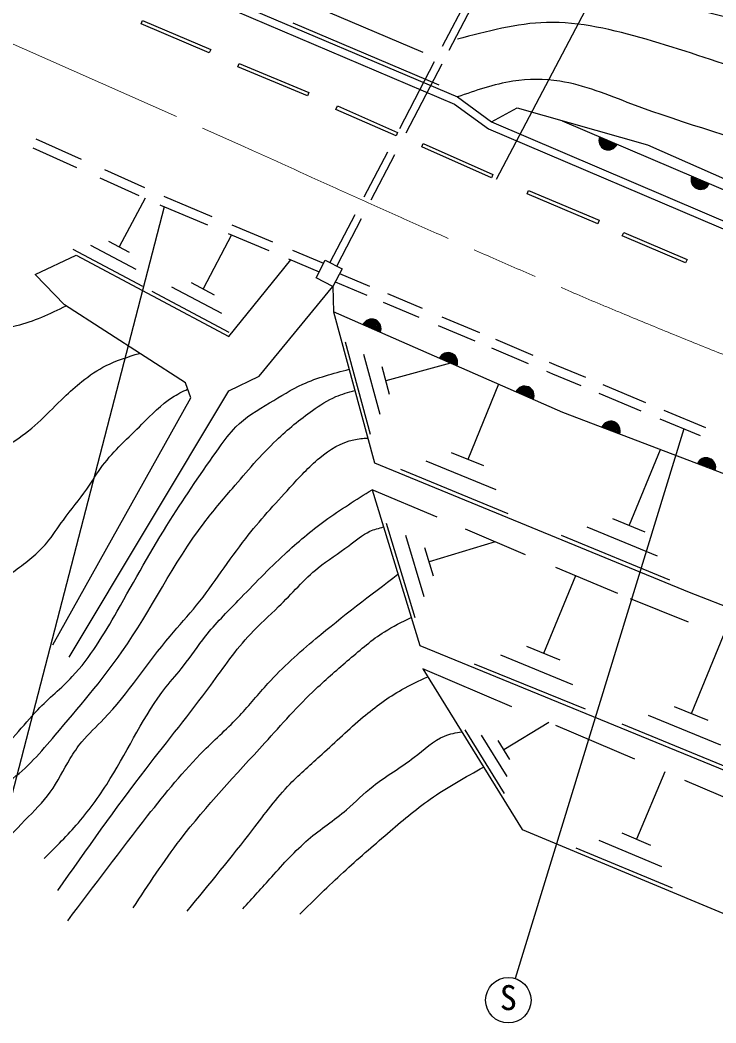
# Model space of a CAD drawing. Units: millimetres, scale not verified. Extents: x 40000 to 680000, y 20000 to 380000.
# Drawn here: x 172112 to 208806, y 242338 to 295259 of the extents above; entities that cross this region are included whole.
import ezdxf
from ezdxf.enums import TextEntityAlignment as Align

# ---------------------------------------------------------------- set-up
doc = ezdxf.new("R2010")
doc.units = ezdxf.units.MM
doc.header["$LTSCALE"] = 1000
doc.linetypes.add('CHAIN', pattern=[18.5, 12, -1.5, 3.5, -1.5])
for name, color, linetype, lineweight in [('M-BGD', 7, 'Continuous', 25), ('M-BMK', 2, 'CHAIN', 13), ('M-STR-STRC', 7, 'Continuous', 25)]:
    doc.layers.add(name, color=color, linetype=linetype, lineweight=lineweight)
doc.styles.add('ＭＳ ゴシック', font='')
doc.styles.get('ＭＳ ゴシック').set_extended_font_data('MS Gothic')

msp = doc.modelspace()

# ---------------------------------------------------------------- linework, layer by layer
at = {"layer": 'M-BGD'}
for p, q in [((179521, 297429), (195026, 290827)), ((179675, 297798), (195173, 291199)), ((195771, 296550), (194376, 293866)), ((196108, 296333), (194720, 293659)), ((193369, 293548), (188359, 295678)), ((178497, 295056), (178575, 295240)), ((182089, 293527), (178497, 295056)), ((178575, 295240), (182167, 293711)), ((194219, 291818), (186519, 295098)), ((182167, 293711), (182089, 293527)), ((183593, 292788), (183670, 292973)), ((187262, 291259), (183593, 292788)), ((183670, 292973), (187339, 291444)), ((193956, 293057), (192123, 289527)), ((194345, 292937), (192451, 289290)), ((187339, 291444), (187262, 291259)), ((195173, 291199), (196977, 289886)), ((188761, 290548), (188842, 290731)), ((191940, 289147), (188761, 290548)), ((188842, 290731), (192021, 289330)), ((195026, 290827), (196820, 289518)), ((196977, 289886), (198325, 290622)), ((198325, 290622), (205203, 288673)), ((196820, 289518), (213369, 282448)), ((196977, 289886), (213519, 282819)), ((200704, 289948), (220141, 281620)), ((172945, 288994), (175336, 287921)), ((192021, 289330), (191940, 289147)), ((172776, 288522), (175093, 287481)), ((193295, 288561), (193376, 288744)), ((196964, 286930), (193295, 288561)), ((193376, 288744), (197045, 287113)), ((205203, 288673), (220032, 282080)), ((191480, 288290), (190242, 285905)), ((191856, 288145), (190617, 285760)), ((176560, 287371), (178666, 286425)), ((176309, 286935), (178381, 286005)), ((197045, 287113), (196964, 286930)), ((178709, 285858), (177339, 283288)), ((179698, 285962), (179719, 285952)), ((179719, 285952), (182232, 284895)), ((198852, 286088), (198930, 286272)), ((202572, 284509), (198852, 286088)), ((198930, 286272), (202650, 284693)), ((179484, 285509), (179520, 285493)), ((179520, 285493), (181994, 284453)), ((189759, 284976), (188455, 282465)), ((190106, 284775), (188811, 282282)), ((183275, 284457), (185419, 283555)), ((202650, 284693), (202572, 284509)), ((183269, 283918), (181759, 281078)), ((183080, 283996), (185225, 283095)), ((203870, 283872), (203949, 284056)), ((207208, 282445), (203870, 283872)), ((203949, 284056), (207286, 282629)), ((178589, 281198), (174909, 283158)), ((178239, 282098), (175849, 283368)), ((177889, 282988), (176789, 283578)), ((172906, 281826), (175071, 282847)), ((175071, 282847), (183119, 278558)), ((183119, 278558), (186383, 282607)), ((186267, 282656), (187885, 281976)), ((186469, 283114), (188114, 282422)), ((207286, 282629), (207208, 282445)), ((187720, 281656), (188202, 282594)), ((188202, 282594), (189092, 282138)), ((189092, 282138), (188610, 281200)), ((174458, 280233), (172906, 281826)), ((188610, 281200), (187720, 281656)), ((188963, 281888), (190546, 281219)), ((182749, 279768), (180119, 281168)), ((182359, 280748), (181149, 281398)), ((184712, 276475), (188610, 281200)), ((188610, 281200), (188633, 279865)), ((188734, 281442), (190395, 280740)), ((183139, 278778), (179079, 280938)), ((191480, 280823), (193312, 280048)), ((180831, 276107), (174458, 280233)), ((191267, 280371), (193144, 279577)), ((188633, 279865), (190799, 271899)), ((200737, 274555), (188633, 279865)), ((194356, 279607), (196331, 278772)), ((194163, 279146), (196101, 278326)), ((197174, 278415), (199144, 277581)), ((190599, 273398), (189269, 278268)), ((196973, 277957), (198904, 277140)), ((191099, 274448), (190239, 277618)), ((191599, 275498), (191199, 276958)), ((194809, 277158), (191399, 276228)), ((200021, 277210), (200387, 277055)), ((200387, 277055), (201931, 276407)), ((183119, 275698), (184712, 276475)), ((199877, 276729), (200193, 276595)), ((200193, 276595), (201685, 275968)), ((181117, 275331), (180831, 276107)), ((197349, 276038), (195719, 272078)), ((202848, 276022), (205091, 275080)), ((173846, 262299), (181117, 275331)), ((174703, 261646), (183119, 275698)), ((202633, 275570), (204843, 274643)), ((206060, 274674), (208251, 273754)), ((220885, 266844), (200737, 274555)), ((205856, 274217), (207967, 273331)), ((205869, 272588), (204229, 268598)), ((196569, 271728), (194869, 272428)), ((190799, 271899), (207393, 265070)), ((197849, 269208), (192189, 271538)), ((197209, 270468), (193529, 271988)), ((194108, 269024), (190682, 270474)), ((190682, 270474), (193189, 262249)), ((205079, 268238), (203369, 268948)), ((192949, 263718), (191429, 268698)), ((198773, 267048), (195592, 268395)), ((205729, 266968), (202019, 268508)), ((193429, 264818), (192449, 268058)), ((206369, 265698), (200659, 268058)), ((193909, 265918), (193459, 267408)), ((197169, 267728), (193689, 266668)), ((203630, 264991), (200360, 266376)), ((201399, 265938), (199719, 261838)), ((207354, 263492), (204294, 264710)), ((207393, 265070), (230414, 256097)), ((209189, 262758), (207509, 258658)), ((193189, 262249), (213965, 253741)), ((200599, 261478), (198839, 262198)), ((201269, 260188), (197459, 261738)), ((198050, 259020), (193359, 261019)), ((193359, 261019), (198588, 252545)), ((201929, 258888), (196079, 261278)), ((208389, 258298), (206629, 259018)), ((209059, 256998), (205249, 258558)), ((197659, 254438), (195579, 257798)), ((199989, 258198), (197629, 256748)), ((204529, 256259), (200360, 258036)), ((209719, 255698), (203859, 258098)), ((197799, 255338), (196449, 257528)), ((197939, 256238), (197319, 257248)), ((206109, 255588), (204619, 252028)), ((211310, 253369), (207164, 255136)), ((198588, 252545), (215674, 245403)), ((205949, 250578), (202649, 251958)), ((205379, 251708), (203859, 252348)), ((206519, 249448), (201439, 251568))]:
    msp.add_line(p, q, dxfattribs=at)
for centre, radius, start, end in [((203134, 288907), 500, 156.8064, 336.8064), ((203134, 288907), 500, 156.8064, 336.8064), ((203134, 288907), 450, 156.8064, 336.8064), ((203134, 288907), 400, 156.8064, 336.8064), ((203134, 288907), 350, 156.8064, 336.8064), ((203134, 288907), 300, 156.8064, 336.8064), ((203134, 288907), 250, 156.8064, 336.8064), ((203134, 288907), 200, 156.8064, 336.8064), ((203134, 288907), 150, 156.8064, 336.8064), ((203134, 288907), 100, 156.8064, 336.8064), ((203134, 288907), 50, 156.8064, 336.8064), ((207993, 286825), 500, 156.8064, 336.8064), ((207993, 286825), 500, 156.8064, 336.8064), ((207993, 286825), 450, 156.8064, 336.8064), ((207993, 286825), 400, 156.8064, 336.8064), ((207993, 286825), 350, 156.8064, 336.8064), ((207993, 286825), 300, 156.8064, 336.8064), ((207993, 286825), 250, 156.8064, 336.8064), ((207993, 286825), 200, 156.8064, 336.8064), ((207993, 286825), 150, 156.8064, 336.8064), ((207993, 286825), 100, 156.8064, 336.8064), ((207993, 286825), 50, 156.8064, 336.8064), ((190651, 278980), 500, 336.3119, 156.3119), ((190651, 278980), 500, 336.3119, 156.3119), ((190651, 278980), 450, 336.3119, 156.3119), ((190651, 278980), 400, 336.3119, 156.3119), ((190651, 278980), 350, 336.3119, 156.3119), ((190651, 278980), 300, 336.3119, 156.3119), ((190651, 278980), 250, 336.3119, 156.3119), ((190651, 278980), 200, 336.3119, 156.3119), ((190651, 278980), 150, 336.3119, 156.3119), ((190651, 278980), 100, 336.3119, 156.3119), ((190651, 278980), 50, 336.3119, 156.3119), ((194685, 277210), 500, 336.3119, 156.3119), ((194685, 277210), 500, 336.3119, 156.3119), ((194685, 277210), 450, 336.3119, 156.3119), ((194685, 277210), 400, 336.3119, 156.3119), ((194685, 277210), 350, 336.3119, 156.3119), ((194685, 277210), 300, 336.3119, 156.3119), ((194685, 277210), 250, 336.3119, 156.3119), ((194685, 277210), 200, 336.3119, 156.3119), ((194685, 277210), 150, 336.3119, 156.3119), ((194685, 277210), 100, 336.3119, 156.3119), ((194685, 277210), 50, 336.3119, 156.3119), ((198720, 275440), 500, 336.3119, 156.3119), ((198720, 275440), 500, 336.3119, 156.3119), ((198720, 275440), 450, 336.3119, 156.3119), ((198720, 275440), 400, 336.3119, 156.3119), ((198720, 275440), 350, 336.3119, 156.3119), ((198720, 275440), 300, 336.3119, 156.3119), ((198720, 275440), 250, 336.3119, 156.3119), ((198720, 275440), 200, 336.3119, 156.3119), ((198720, 275440), 150, 336.3119, 156.3119), ((198720, 275440), 100, 336.3119, 156.3119), ((198720, 275440), 50, 336.3119, 156.3119), ((203256, 273591), 500, 339.0563, 159.0563), ((203256, 273591), 500, 339.0563, 159.0563), ((203256, 273591), 450, 339.0563, 159.0563), ((203256, 273591), 400, 339.0563, 159.0563), ((203256, 273591), 350, 339.0563, 159.0563), ((203256, 273591), 300, 339.0563, 159.0563), ((203256, 273591), 250, 339.0563, 159.0563), ((203256, 273591), 200, 339.0563, 159.0563), ((203256, 273591), 150, 339.0563, 159.0563), ((203256, 273591), 100, 339.0563, 159.0563), ((203256, 273591), 50, 339.0563, 159.0563), ((208293, 271663), 500, 339.0563, 159.0563), ((208293, 271663), 500, 339.0563, 159.0563), ((208293, 271663), 450, 339.0563, 159.0563), ((208293, 271663), 400, 339.0563, 159.0563), ((208293, 271663), 350, 339.0563, 159.0563), ((208293, 271663), 300, 339.0563, 159.0563), ((208293, 271663), 250, 339.0563, 159.0563), ((208293, 271663), 200, 339.0563, 159.0563), ((208293, 271663), 150, 339.0563, 159.0563), ((208293, 271663), 100, 339.0563, 159.0563), ((208293, 271663), 50, 339.0563, 159.0563)]:
    msp.add_arc(centre, radius, start, end, dxfattribs=at)
for points, knots in [([(180865, 332415), (180965, 331960), (181064, 331504), (181210, 331065), (181419, 330436), (181722, 329841), (181986, 329226), (182293, 328510), (182545, 327766), (182934, 327101), (183247, 326563), (183650, 326076), (184017, 325566), (184439, 324979), (184815, 324362), (185258, 323797), (185861, 323028), (186588, 322357), (187303, 321682), (187750, 321261), (188193, 320838), (188659, 320441), (189108, 320060), (189579, 319702), (190061, 319361), (190650, 318944), (191254, 318552), (191877, 318189), (192333, 317923), (192799, 317674), (193279, 317454), (193810, 317210), (194358, 317002), (194911, 316810), (196111, 316394), (197339, 316056), (198519, 315592), (199160, 315340), (199788, 315050), (200426, 314788), (201394, 314389), (202386, 314053), (203345, 313638), (204222, 313260), (205072, 312816), (205942, 312420), (206968, 311954), (208022, 311554), (209068, 311133), (210165, 310692), (211252, 310227), (212354, 309800), (213509, 309353), (214680, 308947), (215848, 308536), (216886, 308171), (217921, 307802), (218951, 307410), (219506, 307199), (220060, 306980), (220628, 306813), (221320, 306608), (222034, 306479), (222743, 306330), (223479, 306175), (224209, 306000), (224949, 305870), (225522, 305770), (226100, 305697), (226673, 305594), (227687, 305414), (228684, 305142), (229683, 304882), (231158, 304498), (232637, 304140), (234096, 303710), (235320, 303349), (236530, 302937), (237750, 302561), (239301, 302083), (240869, 301662), (242439, 301251), (243559, 300957), (244680, 300669), (245794, 300354), (247399, 299902), (248990, 299396), (250598, 298952), (251470, 298712), (252348, 298489), (253218, 298240), (253966, 298026), (254708, 297793), (255447, 297551), (257032, 297030), (258604, 296462), (260136, 295804), (261008, 295429), (261868, 295024), (262733, 294632), (264182, 293974), (265646, 293351), (267099, 292701), (268341, 292146), (269575, 291572), (270845, 291092), (271817, 290725), (272811, 290414), (273810, 290127), (274480, 289935), (275153, 289754), (275833, 289598), (276818, 289373), (277816, 289200), (278820, 289093), (280422, 288922), (282038, 288920), (283647, 288817), (284694, 288750), (285739, 288640), (286772, 288449), (287688, 288280), (288593, 288048), (289461, 287714), (290233, 287417), (290975, 287040), (291668, 286588), (292371, 286129), (293023, 285592), (293621, 285002), (294136, 284494), (294611, 283946), (295046, 283370), (295639, 282585), (296159, 281748), (296678, 280911)], [0, 0, 0, 0, 1, 1, 1, 2, 2, 2, 3, 3, 3, 4, 4, 4, 5, 5, 5, 6, 6, 6, 7, 7, 7, 8, 8, 8, 9, 9, 9, 10, 10, 10, 11, 11, 11, 12, 12, 12, 13, 13, 13, 14, 14, 14, 15, 15, 15, 16, 16, 16, 17, 17, 17, 18, 18, 18, 19, 19, 19, 20, 20, 20, 21, 21, 21, 22, 22, 22, 23, 23, 23, 24, 24, 24, 25, 25, 25, 26, 26, 26, 27, 27, 27, 28, 28, 28, 29, 29, 29, 30, 30, 30, 31, 31, 31, 32, 32, 32, 33, 33, 33, 34, 34, 34, 35, 35, 35, 36, 36, 36, 37, 37, 37, 38, 38, 38, 39, 39, 39, 40, 40, 40, 41, 41, 41, 42, 42, 42, 43, 43, 43, 44, 44, 44, 45, 45, 45, 45]), ([(229545, 288191), (227970, 289399), (226395, 290607), (224665, 291524), (222855, 292484), (220876, 293125), (218847, 293611), (213442, 294905), (207680, 295096), (202884, 297624), (201518, 298345), (200230, 299255), (198943, 300165)], [0, 0, 0, 0, 1, 1, 1, 2, 2, 2, 3, 3, 3, 4, 4, 4, 4]), ([(228260, 284486), (226766, 285766), (225271, 287047), (223590, 287983), (221249, 289285), (218547, 289921), (215937, 290702), (212281, 291796), (208809, 293177), (205123, 294244), (203399, 294743), (201628, 295173), (199874, 295129), (198298, 295089), (196735, 294666), (195173, 294244)], [0, 0, 0, 0, 1, 1, 1, 2, 2, 2, 3, 3, 3, 4, 4, 4, 5, 5, 5, 5]), ([(226891, 280538), (225627, 281602), (224363, 282667), (222957, 283492), (221623, 284276), (220160, 284845), (218720, 285453), (216771, 286276), (214863, 287170), (212902, 287919), (210103, 288988), (207196, 289760), (204364, 290828), (203115, 291300), (201880, 291829), (200570, 292030), (199758, 292155), (198917, 292154), (198103, 292030), (197099, 291878), (196136, 291538), (195173, 291199)], [0, 0, 0, 0, 1, 1, 1, 2, 2, 2, 3, 3, 3, 4, 4, 4, 5, 5, 5, 6, 6, 6, 7, 7, 7, 7]), ([(167434, 286977), (167338, 286302), (167243, 285626), (167079, 284957), (166878, 284135), (166574, 283322), (166606, 282483), (166641, 281544), (167095, 280573), (167807, 279935), (168317, 279479), (168959, 279194), (169626, 279062), (170384, 278912), (171173, 278959), (171919, 279135), (172837, 279352), (173689, 279765), (174542, 280179)], [0, 0, 0, 0, 1, 1, 1, 2, 2, 2, 3, 3, 3, 4, 4, 4, 5, 5, 5, 6, 6, 6, 6]), ([(161248, 285258), (161493, 284959), (161739, 284660), (161948, 284338), (162243, 283885), (162467, 283387), (162676, 282883), (163243, 281518), (163704, 280113), (163949, 278662), (164023, 278225), (164078, 277783), (164168, 277352), (164410, 276193), (164912, 275109), (165405, 274004), (165571, 273631), (165737, 273256), (165987, 272949), (166302, 272563), (166751, 272286), (167224, 272076), (167509, 271949), (167801, 271846), (168098, 271821), (168556, 271782), (169022, 271927), (169480, 272076), (170331, 272352), (171156, 272640), (171882, 273094), (172829, 273687), (173607, 274562), (174429, 275351), (174735, 275643), (175046, 275924), (175375, 276187), (175773, 276505), (176196, 276797), (176649, 277024), (177208, 277305), (177811, 277488), (178414, 277672)], [0, 0, 0, 0, 1, 1, 1, 2, 2, 2, 3, 3, 3, 4, 4, 4, 5, 5, 5, 6, 6, 6, 7, 7, 7, 8, 8, 8, 9, 9, 9, 10, 10, 10, 11, 11, 11, 12, 12, 12, 13, 13, 13, 14, 14, 14, 14]), ([(154963, 283821), (155360, 283335), (155758, 282849), (156235, 282446), (156486, 282235), (156758, 282046), (156999, 281828), (157584, 281296), (157982, 280586), (158455, 279935), (158863, 279374), (159327, 278857), (159656, 278262), (159950, 277729), (160134, 277133), (160347, 276551), (160906, 275022), (161659, 273587), (162458, 272185), (163388, 270549), (164381, 268956), (165259, 267272), (165465, 266878), (165664, 266479), (165951, 266144), (166209, 265842), (166538, 265592), (166897, 265416), (167239, 265249), (167609, 265150), (167989, 265089), (168631, 264985), (169303, 264988), (169917, 265162), (170617, 265360), (171241, 265781), (171846, 266217), (172456, 266657), (173045, 267112), (173520, 267673), (173837, 268048), (174103, 268470), (174393, 268873), (174793, 269430), (175239, 269950), (175630, 270511), (175915, 270919), (176171, 271350), (176467, 271748), (177064, 272550), (177821, 273218), (178541, 273931), (179053, 274438), (179546, 274968), (180142, 275351), (180398, 275515), (180673, 275652), (180948, 275789)], [0, 0, 0, 0, 1, 1, 1, 2, 2, 2, 3, 3, 3, 4, 4, 4, 5, 5, 5, 6, 6, 6, 7, 7, 7, 8, 8, 8, 9, 9, 9, 10, 10, 10, 11, 11, 11, 12, 12, 12, 13, 13, 13, 14, 14, 14, 15, 15, 15, 16, 16, 16, 17, 17, 17, 18, 18, 18, 19, 19, 19, 19]), ([(152344, 283379), (152870, 282721), (153397, 282063), (153906, 281391), (154888, 280096), (155807, 278749), (156635, 277352), (158488, 274227), (159886, 270852), (161366, 267527), (162257, 265526), (163177, 263543), (164095, 261559), (164658, 260343), (165220, 259127), (166024, 258030), (166327, 257615), (166665, 257218), (167079, 256938), (167571, 256605), (168172, 256439), (168789, 256356), (169363, 256278), (169951, 256271), (170463, 256465), (171010, 256672), (171469, 257108), (171882, 257557), (172286, 257996), (172645, 258448), (173047, 258867), (173624, 259469), (174290, 260003), (174866, 260613), (175823, 261626), (176535, 262849), (177231, 264070), (178155, 265691), (179052, 267309), (180033, 268873), (180847, 270171), (181719, 271433), (182617, 272694), (182889, 273076), (183163, 273459), (183490, 273786), (184002, 274299), (184643, 274676), (185273, 275059), (185849, 275410), (186416, 275767), (187020, 276042), (187792, 276394), (188625, 276613), (189458, 276833)], [0, 0, 0, 0, 1, 1, 1, 2, 2, 2, 3, 3, 3, 4, 4, 4, 5, 5, 5, 6, 6, 6, 7, 7, 7, 8, 8, 8, 9, 9, 9, 10, 10, 10, 11, 11, 11, 12, 12, 12, 13, 13, 13, 14, 14, 14, 15, 15, 15, 16, 16, 16, 17, 17, 17, 18, 18, 18, 18]), ([(149501, 282898), (150075, 282290), (150649, 281681), (151213, 281064), (151765, 280461), (152306, 279850), (152815, 279208), (153189, 278734), (153546, 278243), (153833, 277716), (154350, 276770), (154645, 275710), (155107, 274732), (155496, 273907), (156004, 273142), (156417, 272330), (156974, 271236), (157357, 270059), (157800, 268910), (158060, 268234), (158341, 267569), (158637, 266908), (159348, 265322), (160149, 263768), (160747, 262142), (161109, 261158), (161397, 260147), (161766, 259158), (162218, 257946), (162791, 256766), (163622, 255774), (164066, 255243), (164584, 254765), (165187, 254427), (165775, 254097), (166443, 253899), (167115, 253845), (167811, 253788), (168509, 253885), (169189, 254063), (170034, 254284), (170849, 254630), (171555, 255119), (172480, 255760), (173217, 256647), (173956, 257520), (175184, 258971), (176419, 260383), (177486, 261923), (179012, 264124), (180197, 266587), (181816, 268728), (182289, 269352), (182798, 269950), (183308, 270547), (184057, 271424), (184807, 272300), (185637, 273094), (186227, 273660), (186858, 274183), (187529, 274659), (187922, 274937), (188328, 275200), (188766, 275387), (189086, 275524), (189424, 275621), (189761, 275718)], [0, 0, 0, 0, 1, 1, 1, 2, 2, 2, 3, 3, 3, 4, 4, 4, 5, 5, 5, 6, 6, 6, 7, 7, 7, 8, 8, 8, 9, 9, 9, 10, 10, 10, 11, 11, 11, 12, 12, 12, 13, 13, 13, 14, 14, 14, 15, 15, 15, 16, 16, 16, 17, 17, 17, 18, 18, 18, 19, 19, 19, 20, 20, 20, 21, 21, 21, 22, 22, 22, 22]), ([(146268, 282352), (147492, 281072), (148717, 279793), (149758, 278371), (150308, 277620), (150807, 276829), (151359, 276078), (151820, 275451), (152319, 274851), (152778, 274222), (153469, 273277), (154071, 272268), (154634, 271239), (155307, 270008), (155924, 268749), (156453, 267454), (157183, 265672), (157747, 263823), (158364, 261996), (158785, 260748), (159231, 259510), (159674, 258270), (160165, 256893), (160651, 255515), (161362, 254223), (161774, 253476), (162261, 252757), (162876, 252186), (163809, 251319), (165036, 250792), (166340, 250497), (167257, 250290), (168212, 250198), (169047, 250439), (170347, 250814), (171359, 251995), (172366, 253030), (172844, 253521), (173322, 253979), (173705, 254514), (174101, 255066), (174396, 255699), (174753, 256290), (174938, 256596), (175139, 256890), (175365, 257164), (175721, 257597), (176138, 257980), (176529, 258386), (177823, 259730), (178827, 261321), (180022, 262753), (180481, 263303), (180968, 263829), (181420, 264383), (182340, 265512), (183115, 266755), (184010, 267905), (184738, 268839), (185544, 269711), (186339, 270584), (186837, 271130), (187331, 271677), (187911, 272156), (188445, 272595), (189053, 272977), (189716, 273116), (189954, 273166), (190199, 273185), (190444, 273204)], [0, 0, 0, 0, 1, 1, 1, 2, 2, 2, 3, 3, 3, 4, 4, 4, 5, 5, 5, 6, 6, 6, 7, 7, 7, 8, 8, 8, 9, 9, 9, 10, 10, 10, 11, 11, 11, 12, 12, 12, 13, 13, 13, 14, 14, 14, 15, 15, 15, 16, 16, 16, 17, 17, 17, 18, 18, 18, 19, 19, 19, 20, 20, 20, 21, 21, 21, 22, 22, 22, 23, 23, 23, 23]), ([(173377, 251014), (173998, 251628), (174618, 252241), (175184, 252902), (175808, 253628), (176366, 254412), (176871, 255231), (177861, 256836), (178643, 258575), (179802, 260049), (180102, 260430), (180426, 260793), (180726, 261174), (181129, 261685), (181488, 262230), (181890, 262740), (182418, 263408), (183021, 264016), (183617, 264627), (184425, 265455), (185220, 266291), (186067, 267077), (186742, 267704), (187450, 268300), (188195, 268844), (188996, 269428), (189839, 269951), (190682, 270474)], [0, 0, 0, 0, 1, 1, 1, 2, 2, 2, 3, 3, 3, 4, 4, 4, 5, 5, 5, 6, 6, 6, 7, 7, 7, 8, 8, 8, 9, 9, 9, 9]), ([(174100, 249328), (175623, 251494), (177146, 253659), (178758, 255753), (179893, 257225), (181071, 258662), (182172, 260170), (182843, 261090), (183485, 262036), (184260, 262860), (184731, 263362), (185253, 263818), (185745, 264306), (186441, 264994), (187081, 265745), (187834, 266354), (188344, 266767), (188907, 267115), (189440, 267519), (189805, 267795), (190155, 268098), (190564, 268281), (190791, 268383), (191035, 268447), (191280, 268512)], [0, 0, 0, 0, 1, 1, 1, 2, 2, 2, 3, 3, 3, 4, 4, 4, 5, 5, 5, 6, 6, 6, 7, 7, 7, 8, 8, 8, 8]), ([(174622, 247721), (176013, 249578), (177404, 251434), (178839, 253263), (179777, 254459), (180735, 255644), (181810, 256716), (182433, 257338), (183096, 257922), (183698, 258564), (184210, 259110), (184678, 259697), (185183, 260250), (185962, 261104), (186827, 261876), (187713, 262619), (189120, 263800), (190581, 264907), (192041, 266014)], [0, 0, 0, 0, 1, 1, 1, 2, 2, 2, 3, 3, 3, 4, 4, 4, 5, 5, 5, 6, 6, 6, 6]), ([(178076, 248404), (178877, 249631), (179679, 250858), (180565, 252018), (181933, 253809), (183502, 255443), (185023, 257118), (185903, 258088), (186768, 259071), (187713, 259969), (188283, 260510), (188882, 261020), (189480, 261535), (190075, 262047), (190669, 262564), (191327, 262981), (191776, 263265), (192255, 263503), (192734, 263741)], [0, 0, 0, 0, 1, 1, 1, 2, 2, 2, 3, 3, 3, 4, 4, 4, 5, 5, 5, 6, 6, 6, 6]), ([(180927, 248244), (182093, 249661), (183260, 251078), (184380, 252540), (185012, 253365), (185630, 254205), (186348, 254950), (186879, 255501), (187465, 256000), (188034, 256516), (188758, 257172), (189454, 257855), (190203, 258483), (190844, 259021), (191523, 259520), (192251, 259929), (192693, 260178), (193152, 260393), (193612, 260609)], [0, 0, 0, 0, 1, 1, 1, 2, 2, 2, 3, 3, 3, 4, 4, 4, 5, 5, 5, 6, 6, 6, 6]), ([(183858, 248364), (184367, 248925), (184876, 249486), (185384, 250051), (186000, 250735), (186614, 251424), (187312, 252018), (187956, 252567), (188671, 253034), (189319, 253584), (189797, 253990), (190239, 254441), (190725, 254829), (191411, 255378), (192186, 255802), (192893, 256355), (193416, 256764), (193902, 257243), (194500, 257479), (194784, 257592), (195093, 257650), (195402, 257708)], [0, 0, 0, 0, 1, 1, 1, 2, 2, 2, 3, 3, 3, 4, 4, 4, 5, 5, 5, 6, 6, 6, 7, 7, 7, 7]), ([(186870, 248083), (187625, 248828), (188379, 249574), (189159, 250291), (189919, 250991), (190702, 251665), (191488, 252339), (192219, 252967), (192952, 253594), (193737, 254146), (194631, 254776), (195593, 255307), (196556, 255838)], [0, 0, 0, 0, 1, 1, 1, 2, 2, 2, 3, 3, 3, 4, 4, 4, 4])]:
    msp.add_open_spline(points, degree=3, knots=knots, dxfattribs=at)
at = {"layer": 'M-BMK'}
msp.add_line((169390, 295037), (183749, 288660), dxfattribs=at)
msp.add_open_spline([(183749, 288660), (190421, 285631), (197093, 282602), (203853, 279788), (210317, 277097), (216861, 274603), (223414, 272110), (230688, 269343), (237975, 266578), (245442, 264432), (250424, 263001), (255487, 261846), (260549, 260690)], degree=3, knots=[0, 0, 0, 0, 1, 1, 1, 2, 2, 2, 3, 3, 3, 4, 4, 4, 4], dxfattribs=at)
at = {"layer": 'M-STR-STRC'}
for p, q in [((197237, 286865), (213302, 317475)), ((179716, 285411), (169161, 244699)), ((207113, 273689), (198212, 244685))]:
    msp.add_line(p, q, dxfattribs=at)
msp.add_circle((197859, 243538), 1200, dxfattribs=at)

# ---------------------------------------------------------------- texts
at = {"layer": 'M-STR-STRC', "style": 'ＭＳ ゴシック'}
msp.add_text('S', height=1320, dxfattribs=at).set_placement((197411, 242619), align=Align.BOTTOM_LEFT)

doc.saveas('drawing.dxf')
